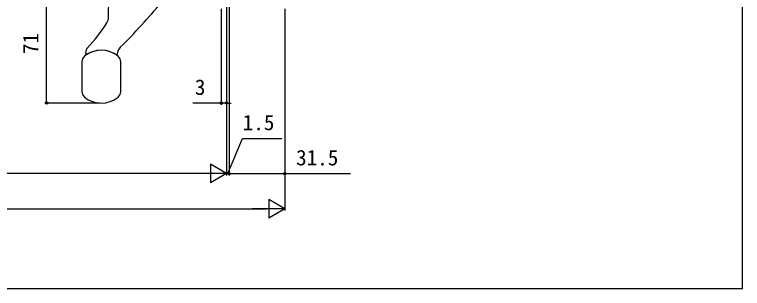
# Model space of a CAD drawing. Units: millimetres, scale not verified. Extents: x -525 to 525, y -783 to 779.
# Drawn here: x 112.3 to 525, y -783.3 to -627.9 of the extents above; entities that cross this region are included whole.
import ezdxf
from ezdxf.enums import TextEntityAlignment as Align

# ---------------------------------------------------------------- set-up
doc = ezdxf.new("R2010")
doc.units = ezdxf.units.MM
doc.header["$LTSCALE"] = 4
for name, color, linetype in [('0-5_YKK_13', 4, 'Continuous'), ('0-7_YKK_D', 6, 'Continuous'), ('0-8_YKK_ZWAK', 7, 'Continuous')]:
    doc.layers.add(name, color=color, linetype=linetype)
doc.styles.add('ＭＳ ゴシック', font='')
doc.styles.get('ＭＳ ゴシック').set_extended_font_data('MS Gothic')

msp = doc.modelspace()

# ---------------------------------------------------------------- linework, layer by layer
at = {"layer": '0-5_YKK_13'}
for p, q in [((165.583, -629.501), (165.808, -616.6)), ((152.708, -649.931), (153.097, -647.723)), ((150.5, -654.623), (150.5, -671.594)), ((172.5, -671.594), (172.5, -654.623))]:
    msp.add_line(p, q, dxfattribs=at)
for points in [[(154.019, -650.107), (153.864, -650.197), (153.72, -650.284), (153.594, -650.361), (153.503, -650.418), (153.468, -650.44)], [(169.764, -650.59), (169.698, -650.547), (169.531, -650.439), (169.308, -650.301)]]:
    msp.add_lwpolyline(points, dxfattribs=at)
for centre, radius, start, end in [((-74.463, -398.225), 350, 314.82972, 320.52074), ((159.584, -629.396), 6, 328.39757, 359), ((96.558, -590.618), 80, 315.5219, 328.39757), ((155.066, -648.071), 2, 135.5219, 170), ((176.518, -650.702), 6, 134.82972, 175.33235), ((154.5, -654.623), 4, 129.5212, 180), ((161.5, -663.108), 15, 50.4788, 129.5212), ((153.2, -650.018), 0.5, 170, 302.37678), ((161.5, -663.108), 15, 58.6329, 119.91476), ((170.039, -650.173), 0.5, 236.56917, 355.33235), ((168.5, -654.623), 4, 0, 50.4788), ((154.5, -671.594), 4, 180, 230.4788), ((168.5, -671.594), 4, 309.5212, 0), ((161.5, -663.108), 15, 230.4788, 309.5212)]:
    msp.add_arc(centre, radius, start, end, dxfattribs=at)
at = {"layer": '0-7_YKK_D'}
for p, q in [((232.5, -606.108), (232.497, -719.112)), ((232.5, -606.108), (232.5, -679.108)), ((232.5, -606.108), (232.5, -719.112)), ((130.5, -678.108), (130.5, -607.108)), ((234, -618.108), (234, -719.112)), ((234, -618.108), (234, -719.112)), ((229.5, -624.608), (229.5, -679.108)), ((265.5, -624.608), (265.5, -739.107)), ((265.5, -624.608), (265.5, -719.112)), ((160.5, -678.108), (129.5, -678.108)), ((229.5, -678.108), (213.445, -678.108)), ((232.5, -678.108), (229.5, -678.108)), ((232.5, -678.108), (235.05, -678.108)), ((232.497, -718.112), (223.404, -712.862)), ((223.404, -712.862), (223.404, -723.362)), ((221.997, -718.112), (-90.503, -718.105)), ((232.497, -718.112), (214.311, -718.112)), ((232.497, -718.112), (223.404, -723.362)), ((232.5, -718.112), (229.95, -718.112)), ((232.5, -718.112), (234, -718.112)), ((232.5, -718.112), (234, -718.112)), ((234, -718.112), (236.55, -718.112)), ((265.5, -738.107), (256.407, -732.857)), ((256.407, -732.857), (256.407, -743.357)), ((-262, -738.107), (255, -738.107)), ((265.5, -738.107), (247.313, -738.107)), ((265.5, -738.107), (256.407, -743.357))]:
    msp.add_line(p, q, dxfattribs=at)
for points in [[(233.25, -718.112), (241.529, -698.163), (263.801, -698.163)], [(234, -718.112), (265.5, -718.112), (302.789, -718.112)]]:
    msp.add_lwpolyline(points, dxfattribs=at)
for centre in [(130.5, -678.108), (229.5, -678.108), (232.5, -678.108), (234, -718.112), (234, -718.112), (265.5, -718.112)]:
    msp.add_circle(centre, 0.637, dxfattribs=at)
at = {"layer": '0-8_YKK_ZWAK'}
msp.add_lwpolyline([(-525, -783.3), (525, -783.3), (525, 746.7)], dxfattribs=at)

# ---------------------------------------------------------------- texts
at = {"layer": '0-7_YKK_D', "style": 'ＭＳ ゴシック'}
msp.add_text('71', height=8.798, rotation=90, dxfattribs=at).set_placement((128.5, -650.279), align=Align.BOTTOM_LEFT)
for s, p in [('3', (214.559, -676.108)), ('1.5', (241.688, -696.163)), ('31.5', (271.948, -716.112))]:
    msp.add_text(s, height=8.798, dxfattribs=at).set_placement(p, align=Align.BOTTOM_LEFT)

doc.saveas('drawing.dxf')
